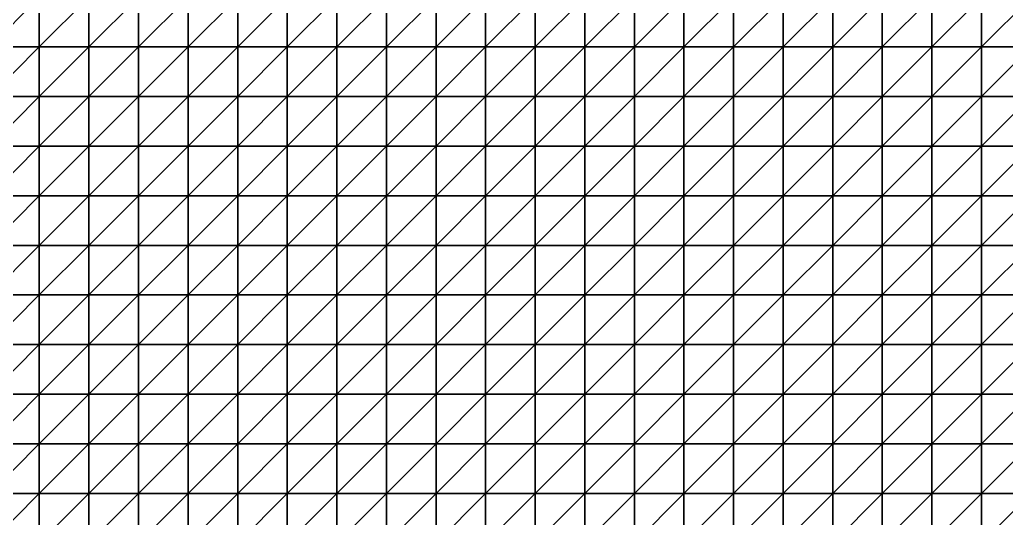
# Model space of a CAD drawing. Header units: metres. Extents: x 351000 to 353000, y 7455000 to 7457000.
# Drawn here: x 351490.1 to 351987.5, y 7455987.5 to 7456238.7 of the extents above; entities that cross this region are included whole.
import ezdxf

# ---------------------------------------------------------------- set-up
doc = ezdxf.new("R2010")
doc.units = ezdxf.units.M

msp = doc.modelspace()

# ---------------------------------------------------------------- linework, layer by layer
at = {"layer": 'BASE_OF_LEACHED_CAP_BOLC'}
for points in [[(351475, 7456225, 1181.84), (351500, 7456225, 1188.52), (351500, 7456250, 1186.63)], [(351475, 7456225, 1181.84), (351500, 7456250, 1186.63), (351475, 7456250, 1182.07)], [(351500, 7456225, 1188.52), (351525, 7456225, 1196.72), (351525, 7456250, 1193.05)], [(351500, 7456225, 1188.52), (351525, 7456250, 1193.05), (351500, 7456250, 1186.63)], [(351525, 7456225, 1196.72), (351550, 7456225, 1205.14), (351550, 7456250, 1200.14)], [(351525, 7456225, 1196.72), (351550, 7456250, 1200.14), (351525, 7456250, 1193.05)], [(351550, 7456225, 1205.14), (351575, 7456225, 1212.56), (351575, 7456250, 1206.79)], [(351550, 7456225, 1205.14), (351575, 7456250, 1206.79), (351550, 7456250, 1200.14)], [(351575, 7456225, 1212.56), (351600, 7456225, 1218.12), (351600, 7456250, 1212.13)], [(351575, 7456225, 1212.56), (351600, 7456250, 1212.13), (351575, 7456250, 1206.79)], [(351600, 7456225, 1218.12), (351625, 7456225, 1221.57), (351625, 7456250, 1215.82)], [(351600, 7456225, 1218.12), (351625, 7456250, 1215.82), (351600, 7456250, 1212.13)], [(351625, 7456225, 1221.57), (351650, 7456225, 1223.21), (351650, 7456250, 1218.05)], [(351625, 7456225, 1221.57), (351650, 7456250, 1218.05), (351625, 7456250, 1215.82)], [(351650, 7456225, 1223.21), (351675, 7456225, 1223.63), (351675, 7456250, 1219.29)], [(351650, 7456225, 1223.21), (351675, 7456250, 1219.29), (351650, 7456250, 1218.05)], [(351675, 7456225, 1223.63), (351700, 7456225, 1223.39), (351700, 7456250, 1219.99)], [(351675, 7456225, 1223.63), (351700, 7456250, 1219.99), (351675, 7456250, 1219.29)], [(351700, 7456225, 1223.39), (351725, 7456225, 1222.89), (351725, 7456250, 1220.47)], [(351700, 7456225, 1223.39), (351725, 7456250, 1220.47), (351700, 7456250, 1219.99)], [(351725, 7456225, 1222.89), (351750, 7456225, 1222.34), (351750, 7456250, 1220.89)], [(351725, 7456225, 1222.89), (351750, 7456250, 1220.89), (351725, 7456250, 1220.47)], [(351750, 7456225, 1222.34), (351775, 7456225, 1221.81), (351775, 7456250, 1221.29)], [(351750, 7456225, 1222.34), (351775, 7456250, 1221.29), (351750, 7456250, 1220.89)], [(351775, 7456225, 1221.81), (351800, 7456225, 1221.29), (351800, 7456250, 1221.67)], [(351775, 7456225, 1221.81), (351800, 7456250, 1221.67), (351775, 7456250, 1221.29)], [(351800, 7456225, 1221.29), (351825, 7456225, 1220.81), (351825, 7456250, 1222.01)], [(351800, 7456225, 1221.29), (351825, 7456250, 1222.01), (351800, 7456250, 1221.67)], [(351825, 7456225, 1220.81), (351850, 7456225, 1220.5), (351850, 7456250, 1222.41)], [(351825, 7456225, 1220.81), (351850, 7456250, 1222.41), (351825, 7456250, 1222.01)], [(351850, 7456225, 1220.5), (351875, 7456225, 1220.55), (351875, 7456250, 1223.02)], [(351850, 7456225, 1220.5), (351875, 7456250, 1223.02), (351850, 7456250, 1222.41)], [(351875, 7456225, 1220.55), (351900, 7456225, 1221.03), (351900, 7456250, 1223.9)], [(351875, 7456225, 1220.55), (351900, 7456250, 1223.9), (351875, 7456250, 1223.02)], [(351900, 7456225, 1221.03), (351925, 7456225, 1221.75), (351925, 7456250, 1224.89)], [(351900, 7456225, 1221.03), (351925, 7456250, 1224.89), (351900, 7456250, 1223.9)], [(351925, 7456225, 1221.75), (351950, 7456225, 1222.3), (351950, 7456250, 1225.61)], [(351925, 7456225, 1221.75), (351950, 7456250, 1225.61), (351925, 7456250, 1224.89)], [(351950, 7456225, 1222.3), (351975, 7456225, 1222.22), (351975, 7456250, 1225.59)], [(351950, 7456225, 1222.3), (351975, 7456250, 1225.59), (351950, 7456250, 1225.61)], [(351975, 7456225, 1222.22), (352000, 7456225, 1221.13), (352000, 7456250, 1224.49)], [(351975, 7456225, 1222.22), (352000, 7456250, 1224.49), (351975, 7456250, 1225.59)], [(351475, 7456200, 1184.68), (351500, 7456200, 1193.44), (351500, 7456225, 1188.52)], [(351475, 7456200, 1184.68), (351500, 7456225, 1188.52), (351475, 7456225, 1181.84)], [(351500, 7456200, 1193.44), (351525, 7456200, 1203.29), (351525, 7456225, 1196.72)], [(351500, 7456200, 1193.44), (351525, 7456225, 1196.72), (351500, 7456225, 1188.52)], [(351525, 7456200, 1203.29), (351550, 7456200, 1212.75), (351550, 7456225, 1205.14)], [(351525, 7456200, 1203.29), (351550, 7456225, 1205.14), (351525, 7456225, 1196.72)], [(351550, 7456200, 1212.75), (351575, 7456200, 1220.55), (351575, 7456225, 1212.56)], [(351550, 7456200, 1212.75), (351575, 7456225, 1212.56), (351550, 7456225, 1205.14)], [(351575, 7456200, 1220.55), (351600, 7456200, 1225.91), (351600, 7456225, 1218.12)], [(351575, 7456200, 1220.55), (351600, 7456225, 1218.12), (351575, 7456225, 1212.56)], [(351600, 7456200, 1225.91), (351625, 7456200, 1228.68), (351625, 7456225, 1221.57)], [(351600, 7456200, 1225.91), (351625, 7456225, 1221.57), (351600, 7456225, 1218.12)], [(351625, 7456200, 1228.68), (351650, 7456200, 1229.3), (351650, 7456225, 1223.21)], [(351625, 7456200, 1228.68), (351650, 7456225, 1223.21), (351625, 7456225, 1221.57)], [(351650, 7456200, 1229.3), (351675, 7456200, 1228.49), (351675, 7456225, 1223.63)], [(351650, 7456200, 1229.3), (351675, 7456225, 1223.63), (351650, 7456225, 1223.21)], [(351675, 7456200, 1228.49), (351700, 7456200, 1226.95), (351700, 7456225, 1223.39)], [(351675, 7456200, 1228.49), (351700, 7456225, 1223.39), (351675, 7456225, 1223.63)], [(351700, 7456200, 1226.95), (351725, 7456200, 1225.16), (351725, 7456225, 1222.89)], [(351700, 7456200, 1226.95), (351725, 7456225, 1222.89), (351700, 7456225, 1223.39)], [(351725, 7456200, 1225.16), (351750, 7456200, 1223.4), (351750, 7456225, 1222.34)], [(351725, 7456200, 1225.16), (351750, 7456225, 1222.34), (351725, 7456225, 1222.89)], [(351750, 7456200, 1223.4), (351775, 7456200, 1221.76), (351775, 7456225, 1221.81)], [(351750, 7456200, 1223.4), (351775, 7456225, 1221.81), (351750, 7456225, 1222.34)], [(351775, 7456200, 1221.76), (351800, 7456200, 1220.25), (351800, 7456225, 1221.29)], [(351775, 7456200, 1221.76), (351800, 7456225, 1221.29), (351775, 7456225, 1221.81)], [(351800, 7456200, 1220.25), (351825, 7456200, 1218.93), (351825, 7456225, 1220.81)], [(351800, 7456200, 1220.25), (351825, 7456225, 1220.81), (351800, 7456225, 1221.29)], [(351825, 7456200, 1218.93), (351850, 7456200, 1217.99), (351850, 7456225, 1220.5)], [(351825, 7456200, 1218.93), (351850, 7456225, 1220.5), (351825, 7456225, 1220.81)], [(351850, 7456200, 1217.99), (351875, 7456200, 1217.63), (351875, 7456225, 1220.55)], [(351850, 7456200, 1217.99), (351875, 7456225, 1220.55), (351850, 7456225, 1220.5)], [(351875, 7456200, 1217.63), (351900, 7456200, 1217.89), (351900, 7456225, 1221.03)], [(351875, 7456200, 1217.63), (351900, 7456225, 1221.03), (351875, 7456225, 1220.55)], [(351900, 7456200, 1217.89), (351925, 7456200, 1218.56), (351925, 7456225, 1221.75)], [(351900, 7456200, 1217.89), (351925, 7456225, 1221.75), (351900, 7456225, 1221.03)], [(351925, 7456200, 1218.56), (351950, 7456200, 1219.19), (351950, 7456225, 1222.3)], [(351925, 7456200, 1218.56), (351950, 7456225, 1222.3), (351925, 7456225, 1221.75)], [(351950, 7456200, 1219.19), (351975, 7456200, 1219.26), (351975, 7456225, 1222.22)], [(351950, 7456200, 1219.19), (351975, 7456225, 1222.22), (351950, 7456225, 1222.3)], [(351975, 7456200, 1219.26), (352000, 7456200, 1218.41), (352000, 7456225, 1221.13)], [(351975, 7456200, 1219.26), (352000, 7456225, 1221.13), (351975, 7456225, 1222.22)], [(351475, 7456175, 1190.46), (351500, 7456175, 1201.04), (351500, 7456200, 1193.44)], [(351475, 7456175, 1190.46), (351500, 7456200, 1193.44), (351475, 7456200, 1184.68)], [(351500, 7456175, 1201.04), (351525, 7456175, 1212.12), (351525, 7456200, 1203.29)], [(351500, 7456175, 1201.04), (351525, 7456200, 1203.29), (351500, 7456200, 1193.44)], [(351525, 7456175, 1212.12), (351550, 7456175, 1222.11), (351550, 7456200, 1212.75)], [(351525, 7456175, 1212.12), (351550, 7456200, 1212.75), (351525, 7456200, 1203.29)], [(351550, 7456175, 1222.11), (351575, 7456175, 1229.75), (351575, 7456200, 1220.55)], [(351550, 7456175, 1222.11), (351575, 7456200, 1220.55), (351550, 7456200, 1212.75)], [(351575, 7456175, 1229.75), (351600, 7456175, 1234.38), (351600, 7456200, 1225.91)], [(351575, 7456175, 1229.75), (351600, 7456200, 1225.91), (351575, 7456200, 1220.55)], [(351600, 7456175, 1234.38), (351625, 7456175, 1236.01), (351625, 7456200, 1228.68)], [(351600, 7456175, 1234.38), (351625, 7456200, 1228.68), (351600, 7456200, 1225.91)], [(351625, 7456175, 1236.01), (351650, 7456175, 1235.21), (351650, 7456200, 1229.3)], [(351625, 7456175, 1236.01), (351650, 7456200, 1229.3), (351625, 7456200, 1228.68)], [(351650, 7456175, 1235.21), (351675, 7456175, 1232.87), (351675, 7456200, 1228.49)], [(351650, 7456175, 1235.21), (351675, 7456200, 1228.49), (351650, 7456200, 1229.3)], [(351675, 7456175, 1232.87), (351700, 7456175, 1229.8), (351700, 7456200, 1226.95)], [(351675, 7456175, 1232.87), (351700, 7456200, 1226.95), (351675, 7456200, 1228.49)], [(351700, 7456175, 1229.8), (351725, 7456175, 1226.6), (351725, 7456200, 1225.16)], [(351700, 7456175, 1229.8), (351725, 7456200, 1225.16), (351700, 7456200, 1226.95)], [(351725, 7456175, 1226.6), (351750, 7456175, 1223.58), (351750, 7456200, 1223.4)], [(351725, 7456175, 1226.6), (351750, 7456200, 1223.4), (351725, 7456200, 1225.16)], [(351750, 7456175, 1223.58), (351775, 7456175, 1220.86), (351775, 7456200, 1221.76)], [(351750, 7456175, 1223.58), (351775, 7456200, 1221.76), (351750, 7456200, 1223.4)], [(351775, 7456175, 1220.86), (351800, 7456175, 1218.47), (351800, 7456200, 1220.25)], [(351775, 7456175, 1220.86), (351800, 7456200, 1220.25), (351775, 7456200, 1221.76)], [(351800, 7456175, 1218.47), (351825, 7456175, 1216.5), (351825, 7456200, 1218.93)], [(351800, 7456175, 1218.47), (351825, 7456200, 1218.93), (351800, 7456200, 1220.25)], [(351825, 7456175, 1216.5), (351850, 7456175, 1215.17), (351850, 7456200, 1217.99)], [(351825, 7456175, 1216.5), (351850, 7456200, 1217.99), (351825, 7456200, 1218.93)], [(351850, 7456175, 1215.17), (351875, 7456175, 1214.7), (351875, 7456200, 1217.63)], [(351850, 7456175, 1215.17), (351875, 7456200, 1217.63), (351850, 7456200, 1217.99)], [(351875, 7456175, 1214.7), (351900, 7456175, 1215.07), (351900, 7456200, 1217.89)], [(351875, 7456175, 1214.7), (351900, 7456200, 1217.89), (351875, 7456200, 1217.63)], [(351900, 7456175, 1215.07), (351925, 7456175, 1215.99), (351925, 7456200, 1218.56)], [(351900, 7456175, 1215.07), (351925, 7456200, 1218.56), (351900, 7456200, 1217.89)], [(351925, 7456175, 1215.99), (351950, 7456175, 1216.94), (351950, 7456200, 1219.19)], [(351925, 7456175, 1215.99), (351950, 7456200, 1219.19), (351925, 7456200, 1218.56)], [(351950, 7456175, 1216.94), (351975, 7456175, 1217.4), (351975, 7456200, 1219.26)], [(351950, 7456175, 1216.94), (351975, 7456200, 1219.26), (351950, 7456200, 1219.19)], [(351975, 7456175, 1217.4), (352000, 7456175, 1216.95), (352000, 7456200, 1218.41)], [(351975, 7456175, 1217.4), (352000, 7456200, 1218.41), (351975, 7456200, 1219.26)], [(351475, 7456150, 1198.5), (351500, 7456150, 1210.42), (351500, 7456175, 1201.04)], [(351475, 7456150, 1198.5), (351500, 7456175, 1201.04), (351475, 7456175, 1190.46)], [(351500, 7456150, 1210.42), (351525, 7456150, 1222.13), (351525, 7456175, 1212.12)], [(351500, 7456150, 1210.42), (351525, 7456175, 1212.12), (351500, 7456175, 1201.04)], [(351525, 7456150, 1222.13), (351550, 7456150, 1232.03), (351550, 7456175, 1222.11)], [(351525, 7456150, 1222.13), (351550, 7456175, 1222.11), (351525, 7456175, 1212.12)], [(351550, 7456150, 1232.03), (351575, 7456150, 1238.95), (351575, 7456175, 1229.75)], [(351550, 7456150, 1232.03), (351575, 7456175, 1229.75), (351550, 7456175, 1222.11)], [(351575, 7456150, 1238.95), (351600, 7456150, 1242.35), (351600, 7456175, 1234.38)], [(351575, 7456150, 1238.95), (351600, 7456175, 1234.38), (351575, 7456175, 1229.75)], [(351600, 7456150, 1242.35), (351625, 7456150, 1242.44), (351625, 7456175, 1236.01)], [(351600, 7456150, 1242.35), (351625, 7456175, 1236.01), (351600, 7456175, 1234.38)], [(351625, 7456150, 1242.44), (351650, 7456150, 1239.97), (351650, 7456175, 1235.21)], [(351625, 7456150, 1242.44), (351650, 7456175, 1235.21), (351625, 7456175, 1236.01)], [(351650, 7456150, 1239.97), (351675, 7456150, 1235.97), (351675, 7456175, 1232.87)], [(351650, 7456150, 1239.97), (351675, 7456175, 1232.87), (351650, 7456175, 1235.21)], [(351675, 7456150, 1235.97), (351700, 7456150, 1231.37), (351700, 7456175, 1229.8)], [(351675, 7456150, 1235.97), (351700, 7456175, 1229.8), (351675, 7456175, 1232.87)], [(351700, 7456150, 1231.37), (351725, 7456150, 1226.85), (351725, 7456175, 1226.6)], [(351700, 7456150, 1231.37), (351725, 7456175, 1226.6), (351700, 7456175, 1229.8)], [(351725, 7456150, 1226.85), (351750, 7456150, 1222.74), (351750, 7456175, 1223.58)], [(351725, 7456150, 1226.85), (351750, 7456175, 1223.58), (351725, 7456175, 1226.6)], [(351750, 7456150, 1222.74), (351775, 7456150, 1219.17), (351775, 7456175, 1220.86)], [(351750, 7456150, 1222.74), (351775, 7456175, 1220.86), (351750, 7456175, 1223.58)], [(351775, 7456150, 1219.17), (351800, 7456150, 1216.17), (351800, 7456175, 1218.47)], [(351775, 7456150, 1219.17), (351800, 7456175, 1218.47), (351775, 7456175, 1220.86)], [(351800, 7456150, 1216.17), (351825, 7456150, 1213.89), (351825, 7456175, 1216.5)], [(351800, 7456150, 1216.17), (351825, 7456175, 1216.5), (351800, 7456175, 1218.47)], [(351825, 7456150, 1213.89), (351850, 7456150, 1212.55), (351850, 7456175, 1215.17)], [(351825, 7456150, 1213.89), (351850, 7456175, 1215.17), (351825, 7456175, 1216.5)], [(351850, 7456150, 1212.55), (351875, 7456150, 1212.33), (351875, 7456175, 1214.7)], [(351850, 7456150, 1212.55), (351875, 7456175, 1214.7), (351850, 7456175, 1215.17)], [(351875, 7456150, 1212.33), (351900, 7456150, 1213.15), (351900, 7456175, 1215.07)], [(351875, 7456150, 1212.33), (351900, 7456175, 1215.07), (351875, 7456175, 1214.7)], [(351900, 7456150, 1213.15), (351925, 7456150, 1214.61), (351925, 7456175, 1215.99)], [(351900, 7456150, 1213.15), (351925, 7456175, 1215.99), (351900, 7456175, 1215.07)], [(351925, 7456150, 1214.61), (351950, 7456150, 1216.13), (351950, 7456175, 1216.94)], [(351925, 7456150, 1214.61), (351950, 7456175, 1216.94), (351925, 7456175, 1215.99)], [(351950, 7456150, 1216.13), (351975, 7456150, 1217.13), (351975, 7456175, 1217.4)], [(351950, 7456150, 1216.13), (351975, 7456175, 1217.4), (351950, 7456175, 1216.94)], [(351975, 7456150, 1217.13), (352000, 7456150, 1217.2), (352000, 7456175, 1216.95)], [(351975, 7456150, 1217.13), (352000, 7456175, 1216.95), (351975, 7456175, 1217.4)], [(351475, 7456125, 1207.76), (351500, 7456125, 1220.38), (351500, 7456150, 1210.42)], [(351475, 7456125, 1207.76), (351500, 7456150, 1210.42), (351475, 7456150, 1198.5)], [(351500, 7456125, 1220.38), (351525, 7456125, 1232.08), (351525, 7456150, 1222.13)], [(351500, 7456125, 1220.38), (351525, 7456150, 1222.13), (351500, 7456150, 1210.42)], [(351525, 7456125, 1232.08), (351550, 7456125, 1239.83), (351550, 7456150, 1232.03)], [(351525, 7456125, 1232.08), (351550, 7456150, 1232.03), (351525, 7456150, 1222.13)], [(351550, 7456125, 1239.83), (351575, 7456125, 1242.53), (351575, 7456150, 1238.95)], [(351550, 7456125, 1239.83), (351575, 7456150, 1238.95), (351550, 7456150, 1232.03)], [(351575, 7456125, 1242.53), (351600, 7456125, 1245.16), (351600, 7456150, 1242.35)], [(351575, 7456125, 1242.53), (351600, 7456150, 1242.35), (351575, 7456150, 1238.95)], [(351600, 7456125, 1245.16), (351625, 7456125, 1247.15), (351625, 7456150, 1242.44)], [(351600, 7456125, 1245.16), (351625, 7456150, 1242.44), (351600, 7456150, 1242.35)], [(351625, 7456125, 1247.15), (351650, 7456125, 1242.98), (351650, 7456150, 1239.97)], [(351625, 7456125, 1247.15), (351650, 7456150, 1239.97), (351625, 7456150, 1242.44)], [(351650, 7456125, 1242.98), (351675, 7456125, 1237.42), (351675, 7456150, 1235.97)], [(351650, 7456125, 1242.98), (351675, 7456150, 1235.97), (351650, 7456150, 1239.97)], [(351675, 7456125, 1237.42), (351700, 7456125, 1231.51), (351700, 7456150, 1231.37)], [(351675, 7456125, 1237.42), (351700, 7456150, 1231.37), (351675, 7456150, 1235.97)], [(351700, 7456125, 1231.51), (351725, 7456125, 1225.95), (351725, 7456150, 1226.85)], [(351700, 7456125, 1231.51), (351725, 7456150, 1226.85), (351700, 7456150, 1231.37)], [(351725, 7456125, 1225.95), (351750, 7456125, 1221.1), (351750, 7456150, 1222.74)], [(351725, 7456125, 1225.95), (351750, 7456150, 1222.74), (351725, 7456150, 1226.85)], [(351750, 7456125, 1221.1), (351775, 7456125, 1217.04), (351775, 7456150, 1219.17)], [(351750, 7456125, 1221.1), (351775, 7456150, 1219.17), (351750, 7456150, 1222.74)], [(351775, 7456125, 1217.04), (351800, 7456125, 1213.83), (351800, 7456150, 1216.17)], [(351775, 7456125, 1217.04), (351800, 7456150, 1216.17), (351775, 7456150, 1219.17)], [(351800, 7456125, 1213.83), (351825, 7456125, 1211.62), (351825, 7456150, 1213.89)], [(351800, 7456125, 1213.83), (351825, 7456150, 1213.89), (351800, 7456150, 1216.17)], [(351825, 7456125, 1211.62), (351850, 7456125, 1210.65), (351850, 7456150, 1212.55)], [(351825, 7456125, 1211.62), (351850, 7456150, 1212.55), (351825, 7456150, 1213.89)], [(351850, 7456125, 1210.65), (351875, 7456125, 1211.03), (351875, 7456150, 1212.33)], [(351850, 7456125, 1210.65), (351875, 7456150, 1212.33), (351850, 7456150, 1212.55)], [(351875, 7456125, 1211.03), (351900, 7456125, 1212.59), (351900, 7456150, 1213.15)], [(351875, 7456125, 1211.03), (351900, 7456150, 1213.15), (351875, 7456150, 1212.33)], [(351900, 7456125, 1212.59), (351925, 7456125, 1214.8), (351925, 7456150, 1214.61)], [(351900, 7456125, 1212.59), (351925, 7456150, 1214.61), (351900, 7456150, 1213.15)], [(351925, 7456125, 1214.8), (351950, 7456125, 1217.04), (351950, 7456150, 1216.13)], [(351925, 7456125, 1214.8), (351950, 7456150, 1216.13), (351925, 7456150, 1214.61)], [(351950, 7456125, 1217.04), (351975, 7456125, 1218.66), (351975, 7456150, 1217.13)], [(351950, 7456125, 1217.04), (351975, 7456150, 1217.13), (351950, 7456150, 1216.13)], [(351975, 7456125, 1218.66), (352000, 7456125, 1219.25), (352000, 7456150, 1217.2)], [(351975, 7456125, 1218.66), (352000, 7456150, 1217.2), (351975, 7456150, 1217.13)], [(351475, 7456100, 1217), (351500, 7456100, 1229.68), (351500, 7456125, 1220.38)], [(351475, 7456100, 1217), (351500, 7456125, 1220.38), (351475, 7456125, 1207.76)], [(351500, 7456100, 1229.68), (351525, 7456100, 1234.92), (351525, 7456125, 1232.08)], [(351500, 7456100, 1229.68), (351525, 7456125, 1232.08), (351500, 7456125, 1220.38)], [(351525, 7456100, 1234.92), (351550, 7456100, 1237.76), (351550, 7456125, 1239.83)], [(351525, 7456100, 1234.92), (351550, 7456125, 1239.83), (351525, 7456125, 1232.08)], [(351550, 7456100, 1237.76), (351575, 7456100, 1240.73), (351575, 7456125, 1242.53)], [(351550, 7456100, 1237.76), (351575, 7456125, 1242.53), (351550, 7456125, 1239.83)], [(351575, 7456100, 1240.73), (351600, 7456100, 1243.71), (351600, 7456125, 1245.16)], [(351575, 7456100, 1240.73), (351600, 7456125, 1245.16), (351575, 7456125, 1242.53)], [(351600, 7456100, 1243.71), (351625, 7456100, 1246.77), (351625, 7456125, 1247.15)], [(351600, 7456100, 1243.71), (351625, 7456125, 1247.15), (351600, 7456125, 1245.16)], [(351625, 7456100, 1246.77), (351650, 7456100, 1244.1), (351650, 7456125, 1242.98)], [(351625, 7456100, 1246.77), (351650, 7456125, 1242.98), (351625, 7456125, 1247.15)], [(351650, 7456100, 1244.1), (351675, 7456100, 1237.32), (351675, 7456125, 1237.42)], [(351650, 7456100, 1244.1), (351675, 7456125, 1237.42), (351650, 7456125, 1242.98)], [(351675, 7456100, 1237.32), (351700, 7456100, 1230.51), (351700, 7456125, 1231.51)], [(351675, 7456100, 1237.32), (351700, 7456125, 1231.51), (351675, 7456125, 1237.42)], [(351700, 7456100, 1230.51), (351725, 7456100, 1224.35), (351725, 7456125, 1225.95)], [(351700, 7456100, 1230.51), (351725, 7456125, 1225.95), (351700, 7456125, 1231.51)], [(351725, 7456100, 1224.35), (351750, 7456100, 1219.17), (351750, 7456125, 1221.1)], [(351725, 7456100, 1224.35), (351750, 7456125, 1221.1), (351725, 7456125, 1225.95)], [(351750, 7456100, 1219.17), (351775, 7456100, 1215.04), (351775, 7456125, 1217.04)], [(351750, 7456100, 1219.17), (351775, 7456125, 1217.04), (351750, 7456125, 1221.1)], [(351775, 7456100, 1215.04), (351800, 7456100, 1212), (351800, 7456125, 1213.83)], [(351775, 7456100, 1215.04), (351800, 7456125, 1213.83), (351775, 7456125, 1217.04)], [(351800, 7456100, 1212), (351825, 7456100, 1210.21), (351825, 7456125, 1211.62)], [(351800, 7456100, 1212), (351825, 7456125, 1211.62), (351800, 7456125, 1213.83)], [(351825, 7456100, 1210.21), (351850, 7456100, 1209.9), (351850, 7456125, 1210.65)], [(351825, 7456100, 1210.21), (351850, 7456125, 1210.65), (351825, 7456125, 1211.62)], [(351850, 7456100, 1209.9), (351875, 7456100, 1211.12), (351875, 7456125, 1211.03)], [(351850, 7456100, 1209.9), (351875, 7456125, 1211.03), (351850, 7456125, 1210.65)], [(351875, 7456100, 1211.12), (351900, 7456100, 1213.56), (351900, 7456125, 1212.59)], [(351875, 7456100, 1211.12), (351900, 7456125, 1212.59), (351875, 7456125, 1211.03)], [(351900, 7456100, 1213.56), (351925, 7456100, 1216.63), (351925, 7456125, 1214.8)], [(351900, 7456100, 1213.56), (351925, 7456125, 1214.8), (351900, 7456125, 1212.59)], [(351925, 7456100, 1216.63), (351950, 7456100, 1219.6), (351950, 7456125, 1217.04)], [(351925, 7456100, 1216.63), (351950, 7456125, 1217.04), (351925, 7456125, 1214.8)], [(351950, 7456100, 1219.6), (351975, 7456100, 1221.82), (351975, 7456125, 1218.66)], [(351950, 7456100, 1219.6), (351975, 7456125, 1218.66), (351950, 7456125, 1217.04)], [(351975, 7456100, 1221.82), (352000, 7456100, 1222.82), (352000, 7456125, 1219.25)], [(351975, 7456100, 1221.82), (352000, 7456125, 1219.25), (351975, 7456125, 1218.66)], [(351475, 7456075, 1225.07), (351500, 7456075, 1230.98), (351500, 7456100, 1229.68)], [(351475, 7456075, 1225.07), (351500, 7456100, 1229.68), (351475, 7456100, 1217)], [(351500, 7456075, 1230.98), (351525, 7456075, 1232.6), (351525, 7456100, 1234.92)], [(351500, 7456075, 1230.98), (351525, 7456100, 1234.92), (351500, 7456100, 1229.68)], [(351525, 7456075, 1232.6), (351550, 7456075, 1235.52), (351550, 7456100, 1237.76)], [(351525, 7456075, 1232.6), (351550, 7456100, 1237.76), (351525, 7456100, 1234.92)], [(351550, 7456075, 1235.52), (351575, 7456075, 1239.26), (351575, 7456100, 1240.73)], [(351550, 7456075, 1235.52), (351575, 7456100, 1240.73), (351550, 7456100, 1237.76)], [(351575, 7456075, 1239.26), (351600, 7456075, 1243.31), (351600, 7456100, 1243.71)], [(351575, 7456075, 1239.26), (351600, 7456100, 1243.71), (351575, 7456100, 1240.73)], [(351600, 7456075, 1243.31), (351625, 7456075, 1247.32), (351625, 7456100, 1246.77)], [(351600, 7456075, 1243.31), (351625, 7456100, 1246.77), (351600, 7456100, 1243.71)], [(351625, 7456075, 1247.32), (351650, 7456075, 1243.68), (351650, 7456100, 1244.1)], [(351625, 7456075, 1247.32), (351650, 7456100, 1244.1), (351625, 7456100, 1246.77)], [(351650, 7456075, 1243.68), (351675, 7456075, 1236.17), (351675, 7456100, 1237.32)], [(351650, 7456075, 1243.68), (351675, 7456100, 1237.32), (351650, 7456100, 1244.1)], [(351675, 7456075, 1236.17), (351700, 7456075, 1228.95), (351700, 7456100, 1230.51)], [(351675, 7456075, 1236.17), (351700, 7456100, 1230.51), (351675, 7456100, 1237.32)], [(351700, 7456075, 1228.95), (351725, 7456075, 1222.68), (351725, 7456100, 1224.35)], [(351700, 7456075, 1228.95), (351725, 7456100, 1224.35), (351700, 7456100, 1230.51)], [(351725, 7456075, 1222.68), (351750, 7456075, 1217.61), (351750, 7456100, 1219.17)], [(351725, 7456075, 1222.68), (351750, 7456100, 1219.17), (351725, 7456100, 1224.35)], [(351750, 7456075, 1217.61), (351775, 7456075, 1213.76), (351775, 7456100, 1215.04)], [(351750, 7456075, 1217.61), (351775, 7456100, 1215.04), (351750, 7456100, 1219.17)], [(351775, 7456075, 1213.76), (351800, 7456075, 1211.17), (351800, 7456100, 1212)], [(351775, 7456075, 1213.76), (351800, 7456100, 1212), (351775, 7456100, 1215.04)], [(351800, 7456075, 1211.17), (351825, 7456075, 1210.02), (351825, 7456100, 1210.21)], [(351800, 7456075, 1211.17), (351825, 7456100, 1210.21), (351800, 7456100, 1212)], [(351825, 7456075, 1210.02), (351850, 7456075, 1210.51), (351850, 7456100, 1209.9)], [(351825, 7456075, 1210.02), (351850, 7456100, 1209.9), (351825, 7456100, 1210.21)], [(351850, 7456075, 1210.51), (351875, 7456075, 1212.62), (351875, 7456100, 1211.12)], [(351850, 7456075, 1210.51), (351875, 7456100, 1211.12), (351850, 7456100, 1209.9)], [(351875, 7456075, 1212.62), (351900, 7456075, 1215.93), (351900, 7456100, 1213.56)], [(351875, 7456075, 1212.62), (351900, 7456100, 1213.56), (351875, 7456100, 1211.12)], [(351900, 7456075, 1215.93), (351925, 7456075, 1219.78), (351925, 7456100, 1216.63)], [(351900, 7456075, 1215.93), (351925, 7456100, 1216.63), (351900, 7456100, 1213.56)], [(351925, 7456075, 1219.78), (351950, 7456075, 1223.38), (351950, 7456100, 1219.6)], [(351925, 7456075, 1219.78), (351950, 7456100, 1219.6), (351925, 7456100, 1216.63)], [(351950, 7456075, 1223.38), (351975, 7456075, 1226.06), (351975, 7456100, 1221.82)], [(351950, 7456075, 1223.38), (351975, 7456100, 1221.82), (351950, 7456100, 1219.6)], [(351975, 7456075, 1226.06), (352000, 7456075, 1227.34), (352000, 7456100, 1222.82)], [(351975, 7456075, 1226.06), (352000, 7456100, 1222.82), (351975, 7456100, 1221.82)], [(351475, 7456050, 1231.16), (351500, 7456050, 1230.48), (351500, 7456075, 1230.98)], [(351475, 7456050, 1231.16), (351500, 7456075, 1230.98), (351475, 7456075, 1225.07)], [(351500, 7456050, 1230.48), (351525, 7456050, 1231.56), (351525, 7456075, 1232.6)], [(351500, 7456050, 1230.48), (351525, 7456075, 1232.6), (351500, 7456075, 1230.98)], [(351525, 7456050, 1231.56), (351550, 7456050, 1234.59), (351550, 7456075, 1235.52)], [(351525, 7456050, 1231.56), (351550, 7456075, 1235.52), (351525, 7456075, 1232.6)], [(351550, 7456050, 1234.59), (351575, 7456050, 1239.12), (351575, 7456075, 1239.26)], [(351550, 7456050, 1234.59), (351575, 7456075, 1239.26), (351550, 7456075, 1235.52)], [(351575, 7456050, 1239.12), (351600, 7456050, 1244.37), (351600, 7456075, 1243.31)], [(351575, 7456050, 1239.12), (351600, 7456075, 1243.31), (351575, 7456075, 1239.26)], [(351600, 7456050, 1244.37), (351625, 7456050, 1249.57), (351625, 7456075, 1247.32)], [(351600, 7456050, 1244.37), (351625, 7456075, 1247.32), (351600, 7456075, 1243.31)], [(351625, 7456050, 1249.57), (351650, 7456050, 1242.36), (351650, 7456075, 1243.68)], [(351625, 7456050, 1249.57), (351650, 7456075, 1243.68), (351625, 7456075, 1247.32)], [(351650, 7456050, 1242.36), (351675, 7456050, 1234.68), (351675, 7456075, 1236.17)], [(351650, 7456050, 1242.36), (351675, 7456075, 1236.17), (351650, 7456075, 1243.68)], [(351675, 7456050, 1234.68), (351700, 7456050, 1227.58), (351700, 7456075, 1228.95)], [(351675, 7456050, 1234.68), (351700, 7456075, 1228.95), (351675, 7456075, 1236.17)], [(351700, 7456050, 1227.58), (351725, 7456050, 1221.64), (351725, 7456075, 1222.68)], [(351700, 7456050, 1227.58), (351725, 7456075, 1222.68), (351700, 7456075, 1228.95)], [(351725, 7456050, 1221.64), (351750, 7456050, 1217), (351750, 7456075, 1217.61)], [(351725, 7456050, 1221.64), (351750, 7456075, 1217.61), (351725, 7456075, 1222.68)], [(351750, 7456050, 1217), (351775, 7456050, 1213.65), (351775, 7456075, 1213.76)], [(351750, 7456050, 1217), (351775, 7456075, 1213.76), (351750, 7456075, 1217.61)], [(351775, 7456050, 1213.65), (351800, 7456050, 1211.64), (351800, 7456075, 1211.17)], [(351775, 7456050, 1213.65), (351800, 7456075, 1211.17), (351775, 7456075, 1213.76)], [(351800, 7456050, 1211.64), (351825, 7456050, 1211.15), (351825, 7456075, 1210.02)], [(351800, 7456050, 1211.64), (351825, 7456075, 1210.02), (351800, 7456075, 1211.17)], [(351825, 7456050, 1211.15), (351850, 7456050, 1212.38), (351850, 7456075, 1210.51)], [(351825, 7456050, 1211.15), (351850, 7456075, 1210.51), (351825, 7456075, 1210.02)], [(351850, 7456050, 1212.38), (351875, 7456050, 1215.22), (351875, 7456075, 1212.62)], [(351850, 7456050, 1212.38), (351875, 7456075, 1212.62), (351850, 7456075, 1210.51)], [(351875, 7456050, 1215.22), (351900, 7456050, 1219.22), (351900, 7456075, 1215.93)], [(351875, 7456050, 1215.22), (351900, 7456075, 1215.93), (351875, 7456075, 1212.62)], [(351900, 7456050, 1219.22), (351925, 7456050, 1223.64), (351925, 7456075, 1219.78)], [(351900, 7456050, 1219.22), (351925, 7456075, 1219.78), (351900, 7456075, 1215.93)], [(351925, 7456050, 1223.64), (351950, 7456050, 1227.69), (351950, 7456075, 1223.38)], [(351925, 7456050, 1223.64), (351950, 7456075, 1223.38), (351925, 7456075, 1219.78)], [(351950, 7456050, 1227.69), (351975, 7456050, 1230.66), (351975, 7456075, 1226.06)], [(351950, 7456050, 1227.69), (351975, 7456075, 1226.06), (351950, 7456075, 1223.38)], [(351975, 7456050, 1230.66), (352000, 7456050, 1232.06), (352000, 7456075, 1227.34)], [(351975, 7456050, 1230.66), (352000, 7456075, 1227.34), (351975, 7456075, 1226.06)], [(351475, 7456025, 1233.02), (351500, 7456025, 1232.03), (351500, 7456050, 1230.48)], [(351475, 7456025, 1233.02), (351500, 7456050, 1230.48), (351475, 7456050, 1231.16)], [(351500, 7456025, 1232.03), (351525, 7456025, 1232.85), (351525, 7456050, 1231.56)], [(351500, 7456025, 1232.03), (351525, 7456050, 1231.56), (351500, 7456050, 1230.48)], [(351525, 7456025, 1232.85), (351550, 7456025, 1235.83), (351550, 7456050, 1234.59)], [(351525, 7456025, 1232.85), (351550, 7456050, 1234.59), (351525, 7456050, 1231.56)], [(351550, 7456025, 1235.83), (351575, 7456025, 1240.7), (351575, 7456050, 1239.12)], [(351550, 7456025, 1235.83), (351575, 7456050, 1239.12), (351550, 7456050, 1234.59)], [(351575, 7456025, 1240.7), (351600, 7456025, 1246.66), (351600, 7456050, 1244.37)], [(351575, 7456025, 1240.7), (351600, 7456050, 1244.37), (351575, 7456050, 1239.12)], [(351600, 7456025, 1246.66), (351625, 7456025, 1248.15), (351625, 7456050, 1249.57)], [(351600, 7456025, 1246.66), (351625, 7456050, 1249.57), (351600, 7456050, 1244.37)], [(351625, 7456025, 1248.15), (351650, 7456025, 1240.92), (351650, 7456050, 1242.36)], [(351625, 7456025, 1248.15), (351650, 7456050, 1242.36), (351625, 7456050, 1249.57)], [(351650, 7456025, 1240.92), (351675, 7456025, 1233.6), (351675, 7456050, 1234.68)], [(351650, 7456025, 1240.92), (351675, 7456050, 1234.68), (351650, 7456050, 1242.36)], [(351675, 7456025, 1233.6), (351700, 7456025, 1227.06), (351700, 7456050, 1227.58)], [(351675, 7456025, 1233.6), (351700, 7456050, 1227.58), (351675, 7456050, 1234.68)], [(351700, 7456025, 1227.06), (351725, 7456025, 1221.74), (351725, 7456050, 1221.64)], [(351700, 7456025, 1227.06), (351725, 7456050, 1221.64), (351700, 7456050, 1227.58)], [(351725, 7456025, 1221.74), (351750, 7456025, 1217.72), (351750, 7456050, 1217)], [(351725, 7456025, 1221.74), (351750, 7456050, 1217), (351725, 7456050, 1221.64)], [(351750, 7456025, 1217.72), (351775, 7456025, 1214.93), (351775, 7456050, 1213.65)], [(351750, 7456025, 1217.72), (351775, 7456050, 1213.65), (351750, 7456050, 1217)], [(351775, 7456025, 1214.93), (351800, 7456025, 1213.43), (351800, 7456050, 1211.64)], [(351775, 7456025, 1214.93), (351800, 7456050, 1211.64), (351775, 7456050, 1213.65)], [(351800, 7456025, 1213.43), (351825, 7456025, 1213.43), (351825, 7456050, 1211.15)], [(351800, 7456025, 1213.43), (351825, 7456050, 1211.15), (351800, 7456050, 1211.64)], [(351825, 7456025, 1213.43), (351850, 7456025, 1215.11), (351850, 7456050, 1212.38)], [(351825, 7456025, 1213.43), (351850, 7456050, 1212.38), (351825, 7456050, 1211.15)], [(351850, 7456025, 1215.11), (351875, 7456025, 1218.38), (351875, 7456050, 1215.22)], [(351850, 7456025, 1215.11), (351875, 7456050, 1215.22), (351850, 7456050, 1212.38)], [(351875, 7456025, 1218.38), (351900, 7456025, 1222.73), (351900, 7456050, 1219.22)], [(351875, 7456025, 1218.38), (351900, 7456050, 1219.22), (351875, 7456050, 1215.22)], [(351900, 7456025, 1222.73), (351925, 7456025, 1227.44), (351925, 7456050, 1223.64)], [(351900, 7456025, 1222.73), (351925, 7456050, 1223.64), (351900, 7456050, 1219.22)], [(351925, 7456025, 1227.44), (351950, 7456025, 1231.69), (351950, 7456050, 1227.69)], [(351925, 7456025, 1227.44), (351950, 7456050, 1227.69), (351925, 7456050, 1223.64)], [(351950, 7456025, 1231.69), (351975, 7456025, 1234.79), (351975, 7456050, 1230.66)], [(351950, 7456025, 1231.69), (351975, 7456050, 1230.66), (351950, 7456050, 1227.69)], [(351975, 7456025, 1234.79), (352000, 7456025, 1236.22), (352000, 7456050, 1232.06)], [(351975, 7456025, 1234.79), (352000, 7456050, 1232.06), (351975, 7456050, 1230.66)], [(351475, 7456000, 1236.22), (351500, 7456000, 1235.75), (351500, 7456025, 1232.03)], [(351475, 7456000, 1236.22), (351500, 7456025, 1232.03), (351475, 7456025, 1233.02)], [(351500, 7456000, 1235.75), (351525, 7456000, 1236.6), (351525, 7456025, 1232.85)], [(351500, 7456000, 1235.75), (351525, 7456025, 1232.85), (351500, 7456025, 1232.03)], [(351525, 7456000, 1236.6), (351550, 7456000, 1239.29), (351550, 7456025, 1235.83)], [(351525, 7456000, 1236.6), (351550, 7456025, 1235.83), (351525, 7456025, 1232.85)], [(351550, 7456000, 1239.29), (351575, 7456000, 1243.83), (351575, 7456025, 1240.7)], [(351550, 7456000, 1239.29), (351575, 7456025, 1240.7), (351550, 7456025, 1235.83)], [(351575, 7456000, 1243.83), (351600, 7456000, 1249.67), (351600, 7456025, 1246.66)], [(351575, 7456000, 1243.83), (351600, 7456025, 1246.66), (351575, 7456025, 1240.7)], [(351600, 7456000, 1249.67), (351625, 7456000, 1246.76), (351625, 7456025, 1248.15)], [(351600, 7456000, 1249.67), (351625, 7456025, 1248.15), (351600, 7456025, 1246.66)], [(351625, 7456000, 1246.76), (351650, 7456000, 1240.07), (351650, 7456025, 1240.92)], [(351625, 7456000, 1246.76), (351650, 7456025, 1240.92), (351625, 7456025, 1248.15)], [(351650, 7456000, 1240.07), (351675, 7456000, 1233.52), (351675, 7456025, 1233.6)], [(351650, 7456000, 1240.07), (351675, 7456025, 1233.6), (351650, 7456025, 1240.92)], [(351675, 7456000, 1233.52), (351700, 7456000, 1227.82), (351700, 7456025, 1227.06)], [(351675, 7456000, 1233.52), (351700, 7456025, 1227.06), (351675, 7456025, 1233.6)], [(351700, 7456000, 1227.82), (351725, 7456000, 1223.27), (351725, 7456025, 1221.74)], [(351700, 7456000, 1227.82), (351725, 7456025, 1221.74), (351700, 7456025, 1227.06)], [(351725, 7456000, 1223.27), (351750, 7456000, 1219.85), (351750, 7456025, 1217.72)], [(351725, 7456000, 1223.27), (351750, 7456025, 1217.72), (351725, 7456025, 1221.74)], [(351750, 7456000, 1219.85), (351775, 7456000, 1217.48), (351775, 7456025, 1214.93)], [(351750, 7456000, 1219.85), (351775, 7456025, 1214.93), (351750, 7456025, 1217.72)], [(351775, 7456000, 1217.48), (351800, 7456000, 1216.25), (351800, 7456025, 1213.43)], [(351775, 7456000, 1217.48), (351800, 7456025, 1213.43), (351775, 7456025, 1214.93)], [(351800, 7456000, 1216.25), (351825, 7456000, 1216.39), (351825, 7456025, 1213.43)], [(351800, 7456000, 1216.25), (351825, 7456025, 1213.43), (351800, 7456025, 1213.43)], [(351825, 7456000, 1216.39), (351850, 7456000, 1218.13), (351850, 7456025, 1215.11)], [(351825, 7456000, 1216.39), (351850, 7456025, 1215.11), (351825, 7456025, 1213.43)], [(351850, 7456000, 1218.13), (351875, 7456000, 1221.38), (351875, 7456025, 1218.38)], [(351850, 7456000, 1218.13), (351875, 7456025, 1218.38), (351850, 7456025, 1215.11)], [(351875, 7456000, 1221.38), (351900, 7456000, 1225.7), (351900, 7456025, 1222.73)], [(351875, 7456000, 1221.38), (351900, 7456025, 1222.73), (351875, 7456025, 1218.38)], [(351900, 7456000, 1225.7), (351925, 7456000, 1230.38), (351925, 7456025, 1227.44)], [(351900, 7456000, 1225.7), (351925, 7456025, 1227.44), (351900, 7456025, 1222.73)], [(351925, 7456000, 1230.38), (351950, 7456000, 1234.63), (351950, 7456025, 1231.69)], [(351925, 7456000, 1230.38), (351950, 7456025, 1231.69), (351925, 7456025, 1227.44)], [(351950, 7456000, 1234.63), (351975, 7456000, 1237.76), (351975, 7456025, 1234.79)], [(351950, 7456000, 1234.63), (351975, 7456025, 1234.79), (351950, 7456025, 1231.69)], [(351975, 7456000, 1237.76), (352000, 7456000, 1239.24), (352000, 7456025, 1236.22)], [(351975, 7456000, 1237.76), (352000, 7456025, 1236.22), (351975, 7456025, 1234.79)], [(351475, 7455975, 1236.84), (351500, 7455975, 1240.95), (351500, 7456000, 1235.75)], [(351475, 7455975, 1236.84), (351500, 7456000, 1235.75), (351475, 7456000, 1236.22)], [(351500, 7455975, 1240.95), (351525, 7455975, 1242.1), (351525, 7456000, 1236.6)], [(351500, 7455975, 1240.95), (351525, 7456000, 1236.6), (351500, 7456000, 1235.75)], [(351525, 7455975, 1242.1), (351550, 7455975, 1244.39), (351550, 7456000, 1239.29)], [(351525, 7455975, 1242.1), (351550, 7456000, 1239.29), (351525, 7456000, 1236.6)], [(351550, 7455975, 1244.39), (351575, 7455975, 1248.09), (351575, 7456000, 1243.83)], [(351550, 7455975, 1244.39), (351575, 7456000, 1243.83), (351550, 7456000, 1239.29)], [(351575, 7455975, 1248.09), (351600, 7455975, 1251.09), (351600, 7456000, 1249.67)], [(351575, 7455975, 1248.09), (351600, 7456000, 1249.67), (351575, 7456000, 1243.83)], [(351600, 7455975, 1251.09), (351625, 7455975, 1246), (351625, 7456000, 1246.76)], [(351600, 7455975, 1251.09), (351625, 7456000, 1246.76), (351600, 7456000, 1249.67)], [(351625, 7455975, 1246), (351650, 7455975, 1240.22), (351650, 7456000, 1240.07)], [(351625, 7455975, 1246), (351650, 7456000, 1240.07), (351625, 7456000, 1246.76)], [(351650, 7455975, 1240.22), (351675, 7455975, 1234.68), (351675, 7456000, 1233.52)], [(351650, 7455975, 1240.22), (351675, 7456000, 1233.52), (351650, 7456000, 1240.07)], [(351675, 7455975, 1234.68), (351700, 7455975, 1229.93), (351700, 7456000, 1227.82)], [(351675, 7455975, 1234.68), (351700, 7456000, 1227.82), (351675, 7456000, 1233.52)], [(351700, 7455975, 1229.93), (351725, 7455975, 1226.12), (351725, 7456000, 1223.27)], [(351700, 7455975, 1229.93), (351725, 7456000, 1223.27), (351700, 7456000, 1227.82)], [(351725, 7455975, 1226.12), (351750, 7455975, 1223.16), (351750, 7456000, 1219.85)], [(351725, 7455975, 1226.12), (351750, 7456000, 1219.85), (351725, 7456000, 1223.27)], [(351750, 7455975, 1223.16), (351775, 7455975, 1220.96), (351775, 7456000, 1217.48)], [(351750, 7455975, 1223.16), (351775, 7456000, 1217.48), (351750, 7456000, 1219.85)], [(351775, 7455975, 1220.96), (351800, 7455975, 1219.62), (351800, 7456000, 1216.25)], [(351775, 7455975, 1220.96), (351800, 7456000, 1216.25), (351775, 7456000, 1217.48)], [(351800, 7455975, 1219.62), (351825, 7455975, 1219.47), (351825, 7456000, 1216.39)], [(351800, 7455975, 1219.62), (351825, 7456000, 1216.39), (351800, 7456000, 1216.25)], [(351825, 7455975, 1219.47), (351850, 7455975, 1220.78), (351850, 7456000, 1218.13)], [(351825, 7455975, 1219.47), (351850, 7456000, 1218.13), (351825, 7456000, 1216.39)], [(351850, 7455975, 1220.78), (351875, 7455975, 1223.59), (351875, 7456000, 1221.38)], [(351850, 7455975, 1220.78), (351875, 7456000, 1221.38), (351850, 7456000, 1218.13)], [(351875, 7455975, 1223.59), (351900, 7455975, 1227.51), (351900, 7456000, 1225.7)], [(351875, 7455975, 1223.59), (351900, 7456000, 1225.7), (351875, 7456000, 1221.38)], [(351900, 7455975, 1227.51), (351925, 7455975, 1231.9), (351925, 7456000, 1230.38)], [(351900, 7455975, 1227.51), (351925, 7456000, 1230.38), (351900, 7456000, 1225.7)], [(351925, 7455975, 1231.9), (351950, 7455975, 1236.01), (351950, 7456000, 1234.63)], [(351925, 7455975, 1231.9), (351950, 7456000, 1234.63), (351925, 7456000, 1230.38)], [(351950, 7455975, 1236.01), (351975, 7455975, 1239.16), (351975, 7456000, 1237.76)], [(351950, 7455975, 1236.01), (351975, 7456000, 1237.76), (351950, 7456000, 1234.63)], [(351975, 7455975, 1239.16), (352000, 7455975, 1240.79), (352000, 7456000, 1239.24)], [(351975, 7455975, 1239.16), (352000, 7456000, 1239.24), (351975, 7456000, 1237.76)]]:
    msp.add_3dface(points, dxfattribs=at)

doc.saveas('drawing.dxf')
